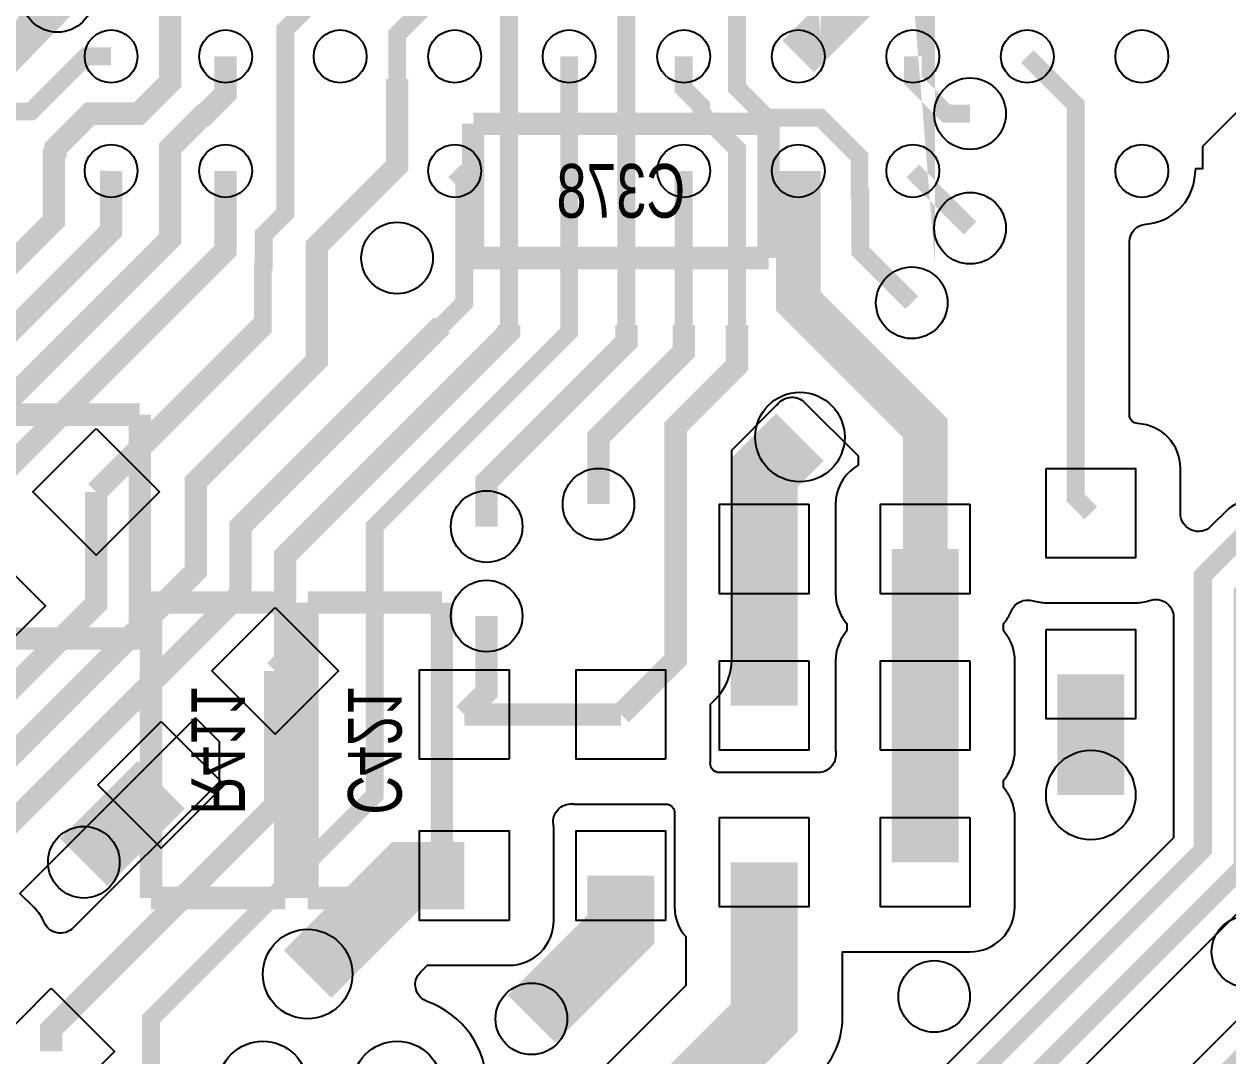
# Model space of a CAD drawing. Extents: x 208 to 378, y -7 to 113.
# Drawn here: x 247.31 to 254.14, y 53.64 to 59.49 of the extents above; entities that cross this region are included whole.
import ezdxf
from ezdxf.enums import TextEntityAlignment as Align

# ---------------------------------------------------------------- set-up
doc = ezdxf.new("R2010")
doc.units = 0
for name, color, linetype in [('ET_TOP', 80, 'CONTINUOUS'), ('PG_SILKSCREEN_BOTTOM', 142, 'CONTINUOUS'), ('PIN_TOP', 141, 'CONTINUOUS'), ('RD_ASSEMBLY_BOTTOM', 212, 'CONTINUOUS'), ('VC_TOP', 43, 'CONTINUOUS')]:
    doc.layers.add(name, color=color, linetype=linetype)

msp = doc.modelspace()

# ---------------------------------------------------------------- linework, layer by layer
at = {"layer": 'ET_TOP'}
for points, const_width in [([(251.705364, 62.550802), (251.704602, 62.5602), (251.704602, 62.559946)], 0.254), ([(254.631952, 60.923932), (254.632206, 60.922916), (254.630174, 60.933838)], 0.254), ([(252.354588, 61.259974), (252.354588, 61.260228), (252.35535, 61.25083)], 0.254), ([(247.500394, 59.650376), (247.493028, 59.638438), (247.804686, 59.960002)], 0.254), ([(252.354588, 59.960002), (252.035564, 59.641232), (251.704602, 59.310016)], 0.254), ([(219.6592, 50.419), (219.1512, 49.911), (218.313, 49.911), (217.8558, 50.3682), (217.8558, 53.8988), (218.567, 54.61), (243.713, 54.61), (247.479312, 58.376312), (247.479312, 58.757312), (247.489472, 58.767472), (247.489472, 58.790586), (247.684036, 58.98515), (247.96115, 58.98515), (248.139458, 59.163458), (248.139458, 59.63539), (248.454418, 59.950096), (248.454672, 59.960002)], 0.127), ([(251.054616, 59.960002), (251.356876, 59.657742), (251.356876, 59.435492), (251.35713, 59.435238), (251.35713, 59.130946), (251.525532, 58.962544), (251.829824, 58.962544), (252.052074, 58.740294), (252.052074, 58.534808), (252.0569, 58.529982), (252.0569, 58.2041), (252.349, 57.912)], 0.1016), ([(248.454672, 59.310016), (248.454672, 59.097672), (248.332244, 58.975244), (248.324116, 58.975244), (248.139458, 58.790586), (248.139458, 58.274458), (243.586, 53.721), (231.902, 53.721), (231.775, 53.594), (229.997, 53.594), (229.489, 54.102), (221.361, 54.102), (221.144084, 53.885084), (221.144084, 53.086)], 0.127), ([(255.604518, 59.310016), (255.604518, 59.15914), (255.9304, 58.833258), (255.9304, 58.519822), (255.4224, 58.012076), (255.4224, 55.720742), (255.143, 55.441342), (255.143, 54.552342), (250.374658, 49.784), (238.690658, 49.784), (234.728258, 45.8216), (228.505258, 45.8216), (225.3234, 42.639742), (225.3234, 42.15384), (225.21926, 42.0497), (224.8027, 42.0497), (224.282, 41.529), (224.282, 40.859964)], 0.10414), ([(252.354588, 59.310016), (252.354588, 59.176412), (252.54585, 58.98515), (252.679708, 58.98515)], 0.1016), ([(253.004574, 59.310016), (253.27864, 59.036204), (253.27864, 56.80456), (253.365, 56.7182)], 0.1016), ([(252.4252, 56.515), (252.4252, 57.2008), (251.704602, 57.921398), (251.704602, 58.66003)], 0.254), ([(228.943916, 50.546), (228.219, 50.546), (227.838, 50.927), (227.838, 53.721), (227.965, 53.848), (229.362, 53.848), (229.87, 53.34), (243.586, 53.34), (248.454672, 58.208672), (248.454672, 58.66003)], 0.127), ([(247.804686, 58.66003), (247.804432, 58.650124), (247.804432, 58.320432), (243.713, 54.229), (231.648, 54.229), (231.521, 54.102), (231.013, 54.102)], 0.127), ([(252.354588, 58.66003), (252.679708, 58.335164)], 0.1016), ([(251.5108, 56.515), (251.5108, 56.9468), (251.714, 57.15)], 0.381), ([(221.742, 40.859964), (221.742, 41.529), (221.8944, 41.6814), (221.8944, 43.0784), (225.9076, 47.0916), (234.41787, 47.0916), (238.22787, 50.9016), (250.095258, 50.9016), (254, 54.806342), (254, 56.3626), (254.254, 56.6166), (254.6223, 56.6166), (254.72644, 56.72074), (254.72644, 56.84266)], 0.10414), ([(246.068342, 55.060342), (246.126, 55.118), (246.634, 55.118), (247.719342, 56.203342), (247.719342, 56.838342)], 0.127), ([(251.5108, 56.515), (251.5108, 55.626)], 0.381), ([(252.4252, 56.515), (252.4252, 55.626)], 0.381), ([(223.012, 40.859964), (223.012, 41.91), (222.758, 42.164), (222.504, 42.164), (222.123, 42.545), (222.123, 42.983658), (226.002342, 46.863), (234.512358, 46.863), (238.322358, 50.673), (250.19, 50.673), (254.2286, 54.7116), (254.2286, 56.267858), (254.348742, 56.388), (254.6223, 56.388), (254.72644, 56.28386), (254.72644, 56.16194)], 0.10414), ([(249.809, 55.5752), (249.936, 55.7022), (249.936, 56.134)], 0.127), ([(253.365, 55.118), (253.365, 55.8038)], 0.381), ([(248.735342, 55.822342), (248.735342, 55.060342), (247.465342, 53.790342), (247.465342, 53.663342)], 0.127), ([(252.4252, 55.626), (252.4252, 54.737)], 0.381), ([(250.698, 55.5752), (249.809, 55.5752)], 0.127), ([(247.65, 54.737), (248.088658, 55.175658)], 0.381), ([(233.045, 51.816), (249.474228, 51.816), (251.5108, 53.852572), (251.5108, 54.737)], 0.381), ([(248.92, 54.102), (249.4788, 54.6608), (249.809, 54.6608)], 0.381), ([(250.19, 53.848), (250.698, 54.356), (250.698, 54.6608)], 0.381)]:
    msp.add_lwpolyline(points, dxfattribs=dict(at, const_width=const_width))
for points, format in [([(247.719342, 56.838342, 0.127, 0.127, 0), (248.666, 57.785, 0.1016, 0.1016, 0), (248.666, 58.114692, 0.1016, 0.1016, 0), (248.670572, 58.119264, 0.1016, 0.1016, 0), (248.670572, 58.297572, 0.1016, 0.1016, 0), (248.793, 58.42, 0.1016, 0.1016, 0), (248.793, 59.46267, 0.1016, 0.1016, 0), (248.94286, 59.61253, 0.1016, 0.1016, 0), (249.22353, 59.61253, 0.1016, 0.1016, 0), (249.428, 59.817, 0.1016, 0.1016, 0), (249.428, 60.283598, 0.1016, 0.1016, 0), (249.754644, 60.609988, 0.1016, 0.1016, 0)], "xyseb"), ([(249.936, 56.642, 0.127, 0.127, 0), (249.936, 56.896, 0.127, 0.127, 0), (250.729496, 57.689496, 0.127, 0.127, 0), (250.729496, 57.785, 0.1016, 0.1016, 0), (250.729496, 60.285122, 0.1016, 0.1016, 0), (251.054616, 60.609988, 0.1016, 0.1016, 0)], "xyseb"), ([(232.156, 52.832, 0.127, 0.127, 0), (232.283, 52.959, 0.127, 0.127, 0), (244.856, 52.959, 0.127, 0.127, 0), (248.285, 56.388, 0.127, 0.127, 0), (248.285, 56.896, 0.127, 0.127, 0), (248.972832, 57.583832, 0.127, 0.127, 0), (248.972832, 58.234072, 0.127, 0.127, 0), (249.428, 58.68924, 0.127, 0.127, 0), (249.428, 59.182, 0.1016, 0.1016, 0), (249.428, 59.436, 0.1016, 0.1016, 0), (249.754644, 59.762644, 0.1016, 0.1016, 0), (249.754644, 59.960002, 0.1016, 0.1016, 0)], "xyseb"), ([(250.40463, 59.960002, 0.1016, 0.1016, 0), (250.063, 59.618372, 0.1016, 0.1016, 0), (250.063, 57.785, 0.127, 0.127, 0), (250.063, 57.745376, 0.127, 0.127, 0), (248.793, 56.475376, 0.127, 0.127, 0), (248.793, 55.88, 0.127, 0.127, 0), (248.735342, 55.822342, 0.127, 0.127, 0)], "xyseb"), ([(230.8098, 50.546, 0.127, 0.127, 0), (230.8098, 50.7238, 0.127, 0.127, 0), (231.394, 51.308, 0.127, 0.127, 0), (232.029, 51.308, 0.127, 0.127, 0), (232.283, 51.562, 0.127, 0.127, 0), (232.283, 51.943, 0.127, 0.127, 0), (232.791, 52.451, 0.127, 0.127, 0), (244.729, 52.451, 0.1016, 0.1016, 0), (247.015, 52.451, 0.1016, 0.1016, 0), (248.031, 53.467, 0.1016, 0.1016, 0), (248.031, 53.848, 0.1016, 0.1016, 0), (249.301, 55.118, 0.1016, 0.1016, 0), (249.301, 56.642, 0.1016, 0.1016, 0), (250.40463, 57.74563, 0.1016, 0.1016, 0), (250.40463, 59.310016, 0.1016, 0.1016, 0)], "xyseb"), ([(247.804686, 59.310016, 0.1016, 0.1016, 0), (247.663208, 59.310016, 0.1016, 0.1016, 0), (247.350788, 58.997596, 0.1016, 0.1016, 0), (247.034304, 58.997596, 0.1016, 0.1016, 0), (246.815102, 58.778394, 0.1016, 0.1016, 0), (246.815102, 58.50382, 0.127, 0.127, 0), (246.52732, 58.216292, 0.127, 0.127, 0), (245.206774, 58.216292, 0.127, 0.127, 0), (243.311934, 56.321198, 0.127, 0.127, 0), (234.14228, 56.321198, 0.127, 0.127, 0), (233.54538, 56.918098, 0.127, 0.127, 0)], "xyseb"), ([(251.054616, 59.310016, 0.1016, 0.1016, 0), (251.054616, 59.127644, 0.1016, 0.1016, 0), (251.153676, 59.028584, 0.1016, 0.1016, 0), (251.153676, 58.988706, 0.1016, 0.1016, 0), (251.35713, 58.785252, 0.1016, 0.1016, 0), (251.35713, 58.534808, 0.1016, 0.1016, 0), (251.356876, 58.534554, 0.1016, 0.1016, 0), (251.356876, 57.785, 0.127, 0.127, 0), (251.356876, 57.554876, 0.127, 0.127, 0), (251.008896, 57.206896, 0.127, 0.127, 0), (251.008896, 55.886096, 0.127, 0.127, 0), (250.698, 55.5752, 0.127, 0.127, 0)], "xyseb"), ([(254.254, 56.782208, 0.198958), (254.136906, 56.733694), (254.046736, 56.643524, -0.667101), (253.873508, 56.715152), (253.873508, 56.9722, 0.39958), (253.631954, 57.2262, -0.398943), (253.583948, 57.277), (253.583948, 58.256932, -0.391572), (253.677674, 58.358024, 0.362327), (253.955804, 58.628534), (253.960376, 58.674), (254, 58.674), (254, 58.801), (254.217678, 59.018678)], "xyb"), ([(249.754644, 58.66003, 0.1016, 0.1016, 0), (249.809, 58.605674, 0.1016, 0.1016, 0), (249.809, 57.912, 0.1016, 0.1016, 0), (249.682, 57.785, 0.127, 0.127, 0), (248.539, 56.642, 0.127, 0.127, 0), (248.539, 56.261, 0.127, 0.127, 0), (246.830342, 54.552342, 0.127, 0.127, 0), (246.830342, 54.298342, 0.127, 0.127, 0)], "xyseb"), ([(250.571, 56.769, 0.127, 0.127, 0), (250.571, 57.15, 0.127, 0.127, 0), (251.054616, 57.633616, 0.127, 0.127, 0), (251.054616, 57.785, 0.1016, 0.1016, 0), (251.054616, 58.66003, 0.1016, 0.1016, 0)], "xyseb"), ([(251.825252, 53.53812, 0.198913), (251.955808, 53.852572), (251.955808, 54.228492), (252.6792, 54.228492, 0.414214), (252.933708, 54.483), (252.933708, 54.991, 0.165815), (252.880622, 55.146448), (252.870208, 55.160164), (252.870208, 55.202836), (252.880622, 55.216552, 0.165815), (252.933708, 55.372), (252.933708, 55.88, 0.165815), (252.880622, 56.035448), (252.870208, 56.049164), (252.870208, 56.091836), (252.880622, 56.105552, 0.065259), (252.913896, 56.162702, -0.384907), (253.037086, 56.220868, 0.07386), (253.111, 56.209692), (253.619, 56.209692, 0.081724), (253.700534, 56.223154, -0.51277), (253.834392, 56.126888), (253.834392, 54.874922), (250.026678, 51.067208)], "xyb"), ([(222.656908, 35.26028), (222.656908, 39.66972), (222.83928, 39.852092), (223.216978, 39.852092, 0.414701), (223.369632, 40.005), (223.369632, 41.714928, 0.397777), (223.22536, 41.867582, -0.387658), (223.177354, 41.91635, 0.188978), (223.129094, 42.027094), (222.875094, 42.281094, 0.198958), (222.758, 42.329608), (222.57258, 42.329608), (222.288608, 42.61358), (222.288608, 42.915078), (226.070922, 46.697392), (234.512358, 46.697392, 0.198958), (234.629452, 46.745906), (238.390938, 50.507392), (250.19, 50.507392, 0.198958), (250.307094, 50.555906), (254.345694, 54.594506, 0.198958)], "xyb"), ([(254.977392, 54.620922), (250.306078, 49.949608), (238.690658, 49.949608, 0.198958), (238.573564, 49.901094), (234.659678, 45.987208), (228.505258, 45.987208, 0.198958), (228.388164, 45.938694), (225.206306, 42.756836, 0.198958), (225.157792, 42.639742), (225.157792, 42.22242), (225.15068, 42.215308), (224.8027, 42.215308, 0.198958), (224.685606, 42.166794), (224.386648, 41.867836), (224.077022, 41.867836, 0.414701), (223.924368, 41.714928), (223.924368, 40.005, 0.413727), (224.077022, 39.852092), (224.45472, 39.852092), (224.637092, 39.66972), (224.637092, 35.26028)], "xyb")]:
    msp.add_lwpolyline(points, format=format, dxfattribs=at)
for points in [[(251.581666, 57.330086, 0.013147), (251.593096, 57.342278, -0.429612), (251.740416, 57.346088), (252.043692, 57.042812), (252.043692, 56.990742), (252.02261, 56.975502, 0.2415), (251.916692, 56.769), (251.916692, 56.261, 0.165815), (251.969778, 56.105552), (251.980192, 56.091836), (251.980192, 56.049164), (251.969778, 56.035448, 0.165815), (251.916692, 55.88), (251.916692, 55.372, 0.017492), (251.917454, 55.35422, -0.434894), (251.816108, 55.245508), (251.2568, 55.245508, 0.000499), (251.256292, 55.245508, -0.438731), (251.205492, 55.300372, 0.020499), (251.206508, 55.3212), (251.206508, 55.634128), (251.233686, 55.661306, 0.198912), (251.326904, 55.886096), (251.326904, 57.075324)], [(247.287542, 54.559962), (248.283222, 55.555642), (248.417588, 55.421276), (248.417588, 55.191914), (247.589548, 54.364128, -0.532241), (247.424194, 54.39664, 0.09751), (247.36933, 54.478174)], [(250.423426, 55.067708, 0.020251), (250.444, 55.066692), (250.952, 55.066692), (250.952508, 55.066946, -0.438854), (251.003054, 55.011828, 0.020478), (251.002292, 54.991), (251.002292, 54.483, 0.182637), (251.065792, 54.314598), (251.065792, 54.036722), (250.2027, 53.17363, -0.426321), (250.056142, 53.176424, 0.093725), (249.904504, 53.2892, 0.089522), (249.936508, 53.467, 0.31733), (249.598434, 53.946044, -0.551086), (249.560842, 54.113684), (249.59945, 54.152292), (250.063, 54.152292, 0.414214), (250.317508, 54.4068), (250.317508, 54.9148, 0.036338), (250.314714, 54.95163, -0.482344)]]:
    msp.add_lwpolyline(points, format="xyb", close=True, dxfattribs=at)
at = {"layer": 'PG_SILKSCREEN_BOTTOM', "const_width": 0.127}
for points in [[(249.8598, 58.928), (251.5362, 58.928)], [(249.8598, 58.166), (249.8598, 58.928)], [(251.5362, 58.928), (251.5362, 58.166)], [(251.5362, 58.166), (249.8598, 58.166)], [(247.9675, 57.277), (245.5545, 57.277)], [(247.9675, 56.007), (247.9675, 57.277)], [(248.031, 56.2102), (248.793, 56.2102)], [(248.031, 54.5338), (248.031, 56.2102)], [(248.793, 56.2102), (248.793, 54.5338)], [(248.92, 56.2102), (249.682, 56.2102)], [(248.92, 54.5338), (248.92, 56.2102)], [(249.682, 56.2102), (249.682, 54.5338)], [(245.5545, 56.007), (247.9675, 56.007)], [(248.793, 54.5338), (248.031, 54.5338)], [(249.682, 54.5338), (248.92, 54.5338)]]:
    msp.add_lwpolyline(points, dxfattribs=at)
at = {"layer": 'PIN_TOP'}
for points in [[(247.719342, 57.197552), (248.078552, 56.838342), (247.719342, 56.479132), (247.360132, 56.838342)], [(253.111, 56.9722), (253.619, 56.9722), (253.619, 56.4642), (253.111, 56.4642)], [(251.7648, 56.769), (251.7648, 56.261), (251.2568, 56.261), (251.2568, 56.769)], [(252.6792, 56.769), (252.6792, 56.261), (252.1712, 56.261), (252.1712, 56.769)], [(247.072658, 56.550868), (247.431868, 56.191658), (247.072658, 55.832448), (246.713448, 56.191658)], [(248.735342, 56.181552), (249.094552, 55.822342), (248.735342, 55.463132), (248.376132, 55.822342)], [(253.111, 56.0578), (253.619, 56.0578), (253.619, 55.5498), (253.111, 55.5498)], [(250.063, 55.3212), (249.555, 55.3212), (249.555, 55.8292), (250.063, 55.8292)], [(250.952, 55.3212), (250.444, 55.3212), (250.444, 55.8292), (250.952, 55.8292)], [(251.7648, 55.88), (251.7648, 55.372), (251.2568, 55.372), (251.2568, 55.88)], [(252.6792, 55.88), (252.6792, 55.372), (252.1712, 55.372), (252.1712, 55.88)], [(248.088658, 55.534868), (248.447868, 55.175658), (248.088658, 54.816448), (247.729448, 55.175658)], [(251.7648, 54.991), (251.7648, 54.483), (251.2568, 54.483), (251.2568, 54.991)], [(252.6792, 54.991), (252.6792, 54.483), (252.1712, 54.483), (252.1712, 54.991)], [(250.063, 54.4068), (249.555, 54.4068), (249.555, 54.9148), (250.063, 54.9148)], [(250.952, 54.4068), (250.444, 54.4068), (250.444, 54.9148), (250.952, 54.9148)], [(247.465342, 54.022552), (247.824552, 53.663342), (247.465342, 53.304132), (247.106132, 53.663342)]]:
    msp.add_lwpolyline(points, close=True, dxfattribs=at)
for centre in [(247.804686, 59.310016), (248.454672, 59.310016), (249.104658, 59.310016), (249.754644, 59.310016), (250.40463, 59.310016), (251.054616, 59.310016), (251.704602, 59.310016), (252.354588, 59.310016), (253.004574, 59.310016), (253.65456, 59.310016), (247.804686, 58.66003), (248.454672, 58.66003), (249.754644, 58.66003), (251.054616, 58.66003), (251.704602, 58.66003), (252.354588, 58.66003), (253.65456, 58.66003)]:
    msp.add_circle(centre, 0.149987, dxfattribs=at)
at = {"layer": 'VC_TOP'}
for centre, radius in [((247.500394, 59.650376), 0.2032), ((252.679708, 58.98515), 0.2032), ((252.679708, 58.335164), 0.2032), ((249.428, 58.166), 0.2032), ((252.349, 57.912), 0.2032), ((251.714, 57.15), 0.254), ((250.571, 56.769), 0.2032), ((249.936, 56.642), 0.2032), ((249.936, 56.134), 0.2032), ((253.365, 55.118), 0.254), ((247.65, 54.737), 0.2032), ((254.254, 54.229), 0.2032), ((248.92, 54.102), 0.254), ((252.476, 53.975), 0.2032), ((250.19, 53.848), 0.2032), ((248.666, 53.467), 0.254), ((249.428, 53.467), 0.254)]:
    msp.add_circle(centre, radius, dxfattribs=at)

# ---------------------------------------------------------------- texts
at = {"layer": 'RD_ASSEMBLY_BOTTOM', "text_generation_flag": 2, "width": 0.75}
msp.add_text('C378', height=0.3048, dxfattribs=at).set_placement((250.698, 58.3946), align=Align.CENTER)
for s, p in [('R411', (248.2596, 55.372)), ('C421', (249.1486, 55.372))]:
    msp.add_text(s, height=0.3048, rotation=270, dxfattribs=at).set_placement(p, align=Align.CENTER)

doc.saveas('drawing.dxf')
